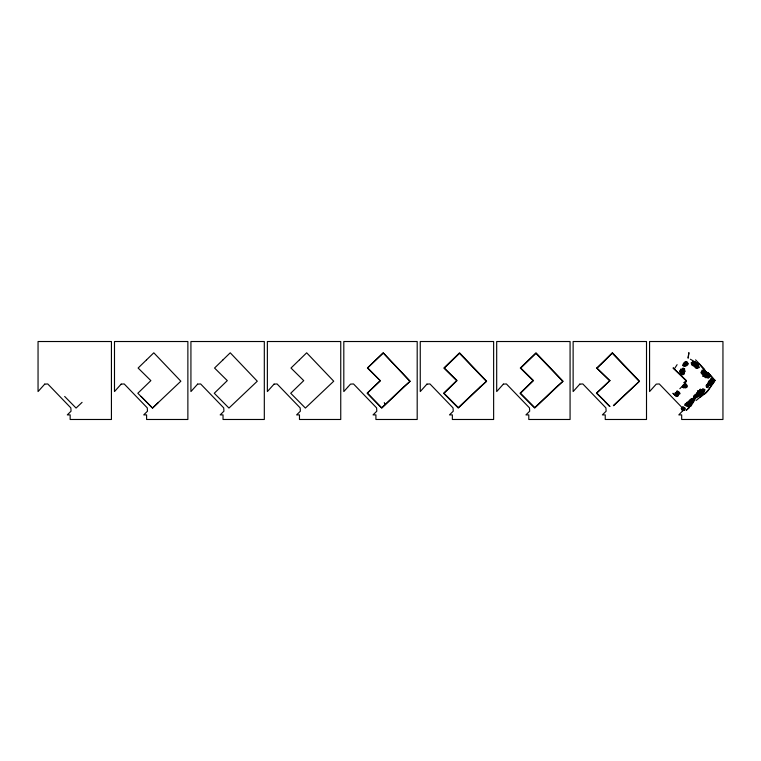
<?xml version="1.0" encoding="UTF-8"?>
<svg xmlns="http://www.w3.org/2000/svg" width="761" height="761" viewBox="0 0 761 761"><rect width="100%" height="100%" fill="white"/><g stroke="black" fill="none" stroke-linecap="round" stroke-linejoin="round"><path stroke-width="1.14" d="M605.442 360.029L612.434 352.809L639.487 381.204L613.604 405.727M679.849 388.681L685.252 383.506L685.937 380.624L673.19 368.039L686.403 380.567L683.606 386.949M690.389 359.249L699.797 364.719L705.647 371.691L708.405 373.004L715.083 380.424C711.611 385.789 707.863 391.563 702.393 395.254L696.125 400.505M681.019 370.626L680.03 372.69L680.724 373.023L682.36 369.57M683.321 365.794L684.643 363.035L683.949 362.702L682.627 365.47L684.7 366.45L685.69 364.386M685.651 362.131L685.984 361.437L687.364 362.093L686.374 364.167M681.399 372.5L680.734 373.879L682.807 374.869L683.14 374.174M686.336 362.455L685.68 363.834L687.754 364.823L688.41 363.444L684.957 361.798L684.634 362.483L686.013 363.149M682.427 372.995L683.739 370.236M686.051 365.404L685.718 366.098L683.654 365.109M682.113 374.536L682.779 373.156M683.121 373.318L683.778 371.939M683.806 373.651L685.119 370.892L680.981 368.914L679.668 371.672L680.363 372.005M679.069 393.637L677.756 396.395L674.997 395.073L675.654 393.694M675.987 393.009L676.976 390.935L679.04 391.925L677.062 396.062M675.682 395.406L677.661 391.268M676.348 394.027L676.015 394.721L677.395 395.378M691.825 363.387L691.502 364.072L694.945 365.727M692.158 362.693L692.814 361.313L693.509 361.646L691.854 365.099L695.307 366.745M692.881 364.738L693.537 363.358M693.87 362.664L694.194 361.979L695.573 362.636L694.584 364.7M682.912 386.626L682.588 387.311L683.968 387.977L684.291 387.282M683.245 385.932L683.901 384.552L684.596 384.885M693.233 365.756L694.555 362.997M695.25 363.32L694.917 364.015L698.36 365.661L697.047 368.429L694.974 367.43L696.629 363.986M684.957 385.903L685.946 383.839L685.252 383.506M694.612 366.412L695.278 365.033M695.935 363.653L696.267 362.968L698.332 363.958L697.675 365.337M684.986 387.615L685.642 386.236M695.668 367.763L697.647 363.625M696.363 368.105L697.019 366.716M698.398 367.382L698.065 368.067L697.38 367.744M682.265 409.97L683.254 407.906L685.319 408.895L684.662 410.274L683.968 409.941M683.606 408.923L684.272 407.544M686.612 404.424L685.946 405.803L684.567 405.147L685.233 403.768L690.75 406.403L694.413 400.533L695.078 399.154L694.384 398.821M686.764 404.081L687.421 402.702L686.736 402.369L686.08 403.749L687.459 404.405M701.575 373.128L702.565 371.064M686.964 405.442L686.641 406.136L688.02 406.793L688.344 406.108M687.297 404.757L689.599 399.925L692.367 401.247M702.26 373.461L701.937 374.146L708.139 377.114M702.593 372.766L703.583 370.702M687.659 405.775L687.992 405.08M689.295 402.322L689.961 400.942M690.294 400.257L690.95 398.878L691.644 399.211M702.955 373.784L703.944 371.72M688.676 405.413L691.977 398.517L692.662 398.85L692.006 400.229M704.306 372.738L702.65 376.181L703.345 376.514L704.001 375.135L703.678 375.829L708.501 378.131L709.157 376.752M704.629 372.043L704.962 371.358L702.203 370.036L701.87 370.731L705.323 372.376M689.371 405.746L688.705 407.125L689.399 407.449L690.712 404.69M690.351 403.672L691.663 400.914M704.99 373.071L705.647 371.691L704.334 369.037L695.592 359.858M692.691 400.552L691.036 404.005L687.592 402.35L687.915 401.665L689.989 402.655M694.022 397.803L693.366 399.183L694.051 399.515M694.688 396.424L695.021 395.739M704.696 375.468L706.341 372.015M695.554 395.378L696.876 392.619L698.256 393.275M695.373 396.757L693.728 400.2L694.413 400.533M705.38 375.791L704.724 377.171L706.103 377.837L708.405 373.004M706.037 374.412L706.703 373.033M696.572 395.016L697.238 393.637M697.561 392.942L698.227 391.563M706.075 376.124L706.731 374.745M707.064 374.06L707.72 372.681M698.284 394.988L696.962 397.746L696.277 397.413L700.234 389.137L703.335 390.621L703.668 389.927M698.617 394.293L700.596 390.155M699.958 393.247L698.313 396.69L694.869 395.045L695.193 394.36L697.266 395.34M700.291 392.552L701.613 389.794M701.956 389.965L702.289 389.271L704.011 390.098M707.806 377.808L709.128 375.049L706.37 373.727M700.653 393.57L700.986 392.885M702.631 389.432L702.964 388.747L705.028 389.737L703.383 393.18L702.003 392.524M701.338 393.903L700.025 396.662L700.71 396.995L701.376 395.615M701.671 393.218L702.993 390.46L704.372 391.116M701.699 394.921L704.344 389.404M707.359 384.914L706.37 386.988L707.749 387.644L708.738 385.58L706.665 384.59L706.008 385.97L708.072 386.959M707.987 384.647L710.945 378.445L715.083 380.424M707.055 387.32L708.044 385.247M709.328 383.601L709.994 382.222M710.317 381.527L711.64 378.769M709.366 385.304L710.023 383.925M710.679 382.545L711.668 380.481M710.051 385.637L712.03 381.499M712.363 380.814L713.019 379.435M711.373 382.878L711.04 383.573L709.661 382.907M699.635 393.932L702.393 395.254C708.386 392.885 710.422 386.417 713.047 381.137M714.398 380.091L712.42 384.229L711.735 383.896M677.1 364.671L674.417 368.819L673.19 368.039M609.961 380.567L596.472 393.256L609.961 380.567L596.748 368.039L609.494 380.624M597.214 368.039L600.667 364.671M612.434 352.809L600.648 364.253M683.701 382.793L686.403 380.567M146.597 359.81L153.798 352.809L180.852 381.204L155.767 404.966M146.54 359.858L138.112 368.039L150.859 380.624L137.827 393.256L152.514 408.067L158.516 402.36M223.03 359.81L230.241 352.809L257.285 381.204L228.956 408.067L214.269 393.256L227.301 380.624L214.554 368.039L222.983 359.858M299.473 359.81L306.673 352.809L333.727 381.204L305.389 408.067L290.712 393.256L303.734 380.624L290.987 368.039L299.425 359.858M596.748 368.039L600.448 364.443M600.857 364.481L605.395 360.077M154.968 405.727L152.514 408.067L141.108 396.462M403.406 387.159L409.941 381.413L383.335 353.028L367.649 367.82L380.386 380.842L367.363 393.037L381.622 407.839L403.225 387.33M82.074 402.36L76.071 408.067L64.675 396.462M613.395 405.499L639.269 381.413L612.405 353.389M403.435 387.558L381.832 408.067L367.154 393.256L380.177 380.624L367.43 368.039L383.116 352.809L410.169 381.204L403.615 387.378M479.658 387.33L458.322 407.582L444.034 393.275L457.085 380.567L444.338 368.039L459.52 353.389L486.384 381.413L479.849 387.159M479.868 387.558L458.274 408.067L443.587 393.256L456.619 380.624L443.872 368.039L459.558 352.809L486.602 381.204L480.058 387.378M556.101 387.33L534.764 407.582L520.476 393.275L533.518 380.567L520.771 368.039L535.963 353.389L562.826 381.413L556.291 387.159M556.31 387.558L534.707 408.067L520.029 393.256L533.052 380.624L520.305 368.039L536.001 352.809L563.045 381.204L556.5 387.378M683.901 384.552L682.56 385.608L685.319 386.921M693.176 362.341L697.314 364.31M694.222 363.682L691.464 362.369L691.14 363.054L692.52 363.72M693.204 364.043L695.963 365.366M696.657 365.689L699.416 367.011L699.083 367.706L695.64 366.051M706.008 372.709L707.388 373.366M702.232 371.749L701.547 371.416L700.881 372.795L706.398 375.439M703.611 372.405L705.685 373.394M684.31 363.729L687.069 365.042L686.736 365.737L683.292 364.081M701.899 372.443L703.278 373.099M705.352 374.089L710.175 376.391L709.851 377.085L708.472 376.429M711.307 379.463L714.065 380.776M710.289 379.825L714.427 381.803M711.335 381.166L712.715 381.832M711.012 381.86L708.938 380.871L708.282 382.25L708.976 382.583M712.391 382.517L713.076 382.85M709.3 381.889L712.058 383.211M682.037 370.265L684.795 371.587M711.402 384.59L707.949 382.935L707.292 384.315L710.745 385.97M680.324 370.293L681.713 370.959M683.093 371.615L684.472 372.272M708.31 383.963L709.69 384.619M680.001 370.988L682.76 372.3M681.047 372.338L684.158 373.813L683.825 374.507L682.446 373.851M699.901 389.822L704.039 391.801M700.263 390.85L702.327 391.839M684.929 384.191L686.993 385.18L685.671 387.939L682.227 386.293M699.93 391.535L697.866 390.545L697.533 391.24L698.912 391.896M685.28 385.218L687.354 386.208L686.698 387.587L686.003 387.254M699.606 392.229L702.365 393.542M684.263 385.57L686.336 386.559M698.579 392.581L702.032 394.236M696.543 393.304L699.302 394.626M700.681 395.282L702.061 395.939M697.59 394.655L700.348 395.977M693.994 396.091L696.068 397.09M693.661 396.785L695.04 397.442M676.31 392.315L679.763 393.97L680.087 393.275L677.328 391.963L676.672 393.342L675.292 392.676L674.969 393.37L678.412 395.016M691.311 399.896L693.385 400.885L692.396 402.959L690.322 401.96M689.266 400.619L690.646 401.275M692.034 401.932L692.719 402.265M690.674 402.978L691.369 403.311M687.421 402.702L688.115 403.026M689.333 404.034L691.407 405.023M687.621 404.062L689.009 404.728M686.279 405.118L689.038 406.431M682.56 407.573L683.939 408.229M684.301 409.256L681.542 407.934L681.209 408.628L682.588 409.285M694.251 361.599L700.015 364.509M674.997 395.073L672.905 393.256L676.206 396.557M596.919 393.275L604.567 400.923L596.472 393.256M604.928 401.285L610.037 406.488M604.71 401.494L609.342 406.203M682.36 407.886L659.283 383.953L656.248 384.124L649.571 391.573L649.571 341.518L722.95 341.518L722.95 419.482L681.675 419.482L681.675 414.897L678.793 414.897L682.55 410.969M713.552 379.159L708.9 373.518M384.315 402.579L384.866 404.709M682.465 409.523L682.541 410.759M688.876 352.809L688.125 358.003L688.876 352.809M683.026 368.191L682.693 368.885L683.388 369.209L683.711 368.524L683.026 368.191M684.053 368.685L683.73 369.38L684.415 369.703L684.748 369.018L684.053 368.685M682.893 406.888L681.571 409.646L683.644 410.636L684.957 407.877L682.893 406.888M694.327 395.406L693.338 397.47L695.402 398.46L696.401 396.395L694.327 395.406M44.737 384.124L38.05 391.573L38.05 341.518L111.429 341.518L111.429 419.482L70.155 419.482L70.155 414.897L67.282 414.897L71.049 411.197L70.84 407.886L47.762 383.953L44.737 384.124M121.17 384.124L114.492 391.573L114.492 341.518L187.872 341.518L187.872 419.482L146.597 419.482L146.597 414.897L143.715 414.897L147.482 411.197L147.282 407.886L124.205 383.953L121.17 384.124M197.613 384.124L190.925 391.573L190.925 341.518L264.314 341.518L264.314 419.482L223.03 419.482L223.03 414.897L220.157 414.897L223.924 411.197L223.724 407.886L200.638 383.953L197.613 384.124M274.055 384.124L267.368 391.573L267.368 341.518L340.747 341.518L340.747 419.482L299.473 419.482L299.473 414.897L296.6 414.897L300.367 411.197L300.167 407.886L277.08 383.953L274.055 384.124M347.568 387.378L343.81 391.573L343.81 341.518L417.19 341.518L417.19 419.482L375.915 419.482L375.915 414.897L373.033 414.897L376.809 411.197L376.6 407.886L353.523 383.953L350.498 384.124L347.568 387.378M426.931 384.124L420.253 391.573L420.253 341.518L493.632 341.518L493.632 419.482L452.357 419.482L452.357 414.897L449.475 414.897L453.242 411.197L453.042 407.886L429.955 383.953L426.931 384.124M503.373 384.124L496.686 391.573L496.686 341.518L570.075 341.518L570.075 419.482L528.79 419.482L528.79 414.897L525.918 414.897L529.685 411.197L529.485 407.886L506.398 383.953L503.373 384.124M579.815 384.124L573.128 391.573L573.128 341.518L646.508 341.518L646.508 419.482L605.233 419.482L605.233 414.897L602.36 414.897L606.127 411.197L605.918 407.886L582.84 383.953L579.815 384.124M688.267 408.4L686.26 410.312L689.399 407.449L688.267 408.4"/></g></svg>
